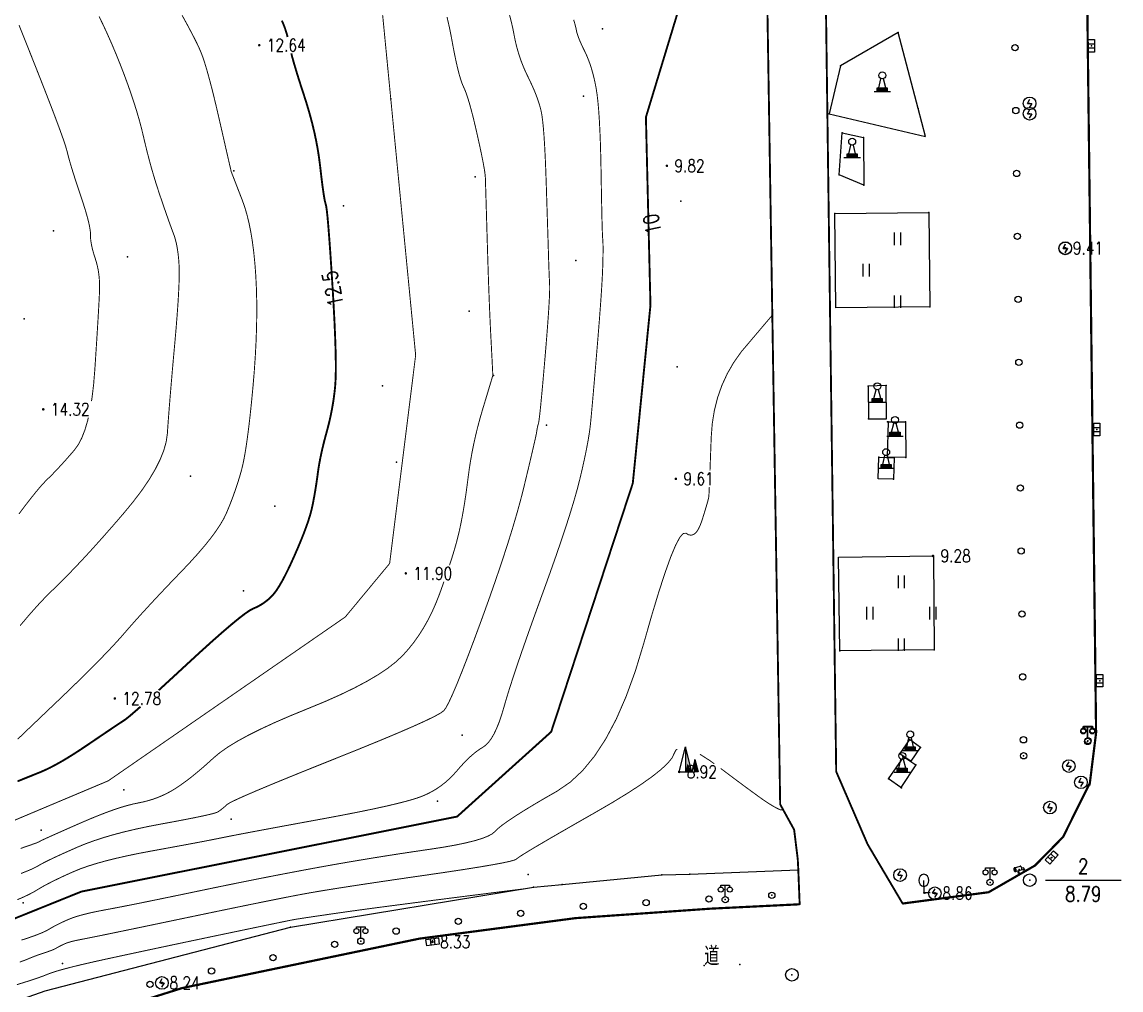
# Model space of a CAD drawing. Extents: x 953 to 1488, y 1110 to 1509.
# Drawn here: x 1124.8 to 1212, y 1197.2 to 1274.1 of the extents above; entities that cross this region are included whole.
import ezdxf
from ezdxf.enums import TextEntityAlignment as Align

# ---------------------------------------------------------------- set-up
doc = ezdxf.new("R2010")
doc.units = 0
doc.header["$LTSCALE"] = 0.5
doc.header["$PDSIZE"] = 0.2
doc.linetypes.add('X3', pattern=[5, 4, -1])
doc.layers.get('0').update_dxf_attribs({"linetype": 'CONTINUOUS'})
for name, color, linetype in [('COMPONENT', 4, 'CONTINUOUS'), ('DGX', 2, 'CONTINUOUS'), ('DLDW', 11, 'CONTINUOUS'), ('DLSS', 4, 'CONTINUOUS'), ('GCD', 1, 'CONTINUOUS'), ('GXYZ', 2, 'CONTINUOUS'), ('KZD', 1, 'CONTINUOUS'), ('SXSS', 5, 'CONTINUOUS'), ('ZBTZ', 3, 'CONTINUOUS'), ('ZDH', 1, 'CONTINUOUS')]:
    doc.layers.add(name, color=color, linetype=linetype)
doc.styles.add('HZ', font='rs.shx', dxfattribs={"width": 0.8, "bigfont": 'hztxt.shx'})
doc.linetypes.add('1161', pattern='A,0,[149,AAA.SHX,S=0.15,R=0,X=0,Y=0],-1.6', length=1.6)

# ---------------------------------------------------------------- blocks, each defined once
blk = doc.blocks.new('gc097')
for p, q in [((-0.7, 2), (-0.7, 2.3)), ((-0.7, 2.3), (0.7, 2.3)), ((0, 0.5), (0, 2.3)), ((0.7, 2.3), (0.7, 2))]:
    blk.add_line(p, q)
for centre, radius in [((-0.7, 1.6), 0.4), ((0.73, 1.6), 0.4), ((0, 0), 0.5)]:
    blk.add_circle(centre, radius)
blk = doc.blocks.new('gc143')
for p, q in [((0, 1), (0, 2)), ((0, 1), (0, 0)), ((1, 0), (0, 0))]:
    blk.add_line(p, q)
for centre, start, end in [((0.225, 2), 102.68038, 257.31962), ((-0.225, 2), 282.68038, 77.31962)]:
    blk.add_arc(centre, 1.025, start, end)
blk = doc.blocks.new('gcbj0612')
for p, q in [((-0.75, 0.26), (0.16, 0.53)), ((-0.57, -0.34), (0.34, -0.07))]:
    blk.add_line(p, q)
at = {"flags": 128}
for points in [[(-0.73, 0.26), (-0.77, 0.25), (-0.79, 0.23), (-0.81, 0.19), (-0.83, 0.15), (-0.84, 0.1), (-0.84, 0.05), (-0.84, -0.01), (-0.83, -0.07), (-0.81, -0.12), (-0.79, -0.18), (-0.77, -0.23), (-0.74, -0.27), (-0.7, -0.3), (-0.67, -0.33), (-0.63, -0.34), (-0.6, -0.34), (-0.57, -0.34), (-0.54, -0.32), (-0.51, -0.29), (-0.49, -0.25), (-0.48, -0.2), (-0.47, -0.15), (-0.47, -0.1), (-0.48, -0.04), (-0.49, 0.02), (-0.51, 0.07), (-0.54, 0.13), (-0.56, 0.17), (-0.6, 0.21), (-0.63, 0.24), (-0.67, 0.26), (-0.7, 0.27)], [(-0.71, 0.18), (-0.72, 0.17), (-0.75, 0.12), (-0.75, 0.04), (-0.74, -0.06), (-0.7, -0.15), (-0.66, -0.22), (-0.62, -0.25), (-0.6, -0.26), (-0.59, -0.24), (-0.57, -0.2), (-0.56, -0.12), (-0.58, -0.02), (-0.61, 0.08), (-0.66, 0.14), (-0.7, 0.17)]]:
    blk.add_lwpolyline(points, close=True, dxfattribs=at)
blk.add_lwpolyline([(0.3, -0.08), (0.33, -0.07), (0.36, -0.05), (0.38, -0.02), (0.4, 0.02), (0.41, 0.07), (0.42, 0.12), (0.41, 0.18), (0.41, 0.23), (0.39, 0.29), (0.37, 0.35), (0.35, 0.4), (0.32, 0.44), (0.28, 0.48), (0.25, 0.51), (0.21, 0.52), (0.18, 0.53), (0.15, 0.52)], dxfattribs=at)
at = {"extrusion": (0, 0, -1), "flags": 128}
blk.add_lwpolyline([(-0.4, 0.25), (-0.51, 0.28), (-0.61, 0.29), (-0.69, 0.27), (-0.77, 0.2), (-0.81, 0.09), (-0.82, -0.01), (-0.8, -0.06), (-0.76, -0.08), (-0.7, -0.09), (-0.64, -0.09), (-0.59, -0.07), (-0.57, -0.04), (-0.59, -0.01), (-0.63, 0.02), (-0.69, 0.03), (-0.75, 0.03), (-0.79, 0.02), (-0.84, -0.01), (-0.89, -0.1), (-0.91, -0.19), (-0.9, -0.29), (-0.87, -0.38)], dxfattribs=at)
blk.add_lwpolyline([(-0.09, -0.2), (-0.22, -0.54), (0.05, -0.54)], close=True)
blk = doc.blocks.new('*U25')
at = {"linetype": 'Continuous'}
for points in [[(1.33, 1.33), (2, 0), (1, 4)], [(1.33, 1.33), (1, 4), (1, 0)], [(1.33, 1.33), (1, 0), (2, 0)]]:
    blk.add_solid(points, dxfattribs=at)
blk = doc.blocks.new('*U24')
at = {"linetype": 'Continuous'}
for points in [[(2.67, 0.67), (2.5, 2), (2.5, 0)], [(2.67, 0.67), (3, 0), (2.5, 2)], [(2.67, 0.67), (2.5, 0), (3, 0)]]:
    blk.add_solid(points, dxfattribs=at)
blk = doc.blocks.new('gc021')
for p, q in [((2, 0), (1, 4)), ((1, 4), (1, 0)), ((2.5, 0), (2.5, 2)), ((2.5, 2), (3, 0)), ((1, 0), (2, 0)), ((3, 0), (2.5, 0))]:
    blk.add_line(p, q)
for points in [[(0, 0), (1, 4)], [(1, 4), (1, 0), (2, 0)], [(2.5, 2), (2, 0), (2.5, 0)], [(0, 0), (1, 0)]]:
    blk.add_lwpolyline(points)
at = {"linetype": 'Continuous'}
for name in ['*U25', '*U24']:
    blk.add_blockref(name, (0, 0), dxfattribs=at)
blk = doc.blocks.new('gc041')
for p, q in [((-1, 0.5), (1, 0.5)), ((-1, -0.5), (-1, 0.5)), ((-0.33, 0.5), (-0.33, -0.5)), ((0.33, 0.5), (0.33, -0.5)), ((1, 0.5), (1, -0.5)), ((1, -0.5), (-1, -0.5))]:
    blk.add_line(p, q)
blk = doc.blocks.new('gc050')
for p, q in [((-0.35, 0), (0.05, 0.69)), ((-0.35, 0), (0.35, 0)), ((0.35, 0), (-0.06, -0.69))]:
    blk.add_line(p, q)
blk.add_circle((0, 0), 1)
blk = doc.blocks.new('gc188')
blk.add_circle((0, 0), 1)
blk = doc.blocks.new('gc170')
at = {"linetype": 'Continuous'}
blk.add_circle((0, 0), 0.5, dxfattribs=at)
blk = doc.blocks.new('GC200')
at = {"linetype": 'Continuous', "const_width": 0.2, "flags": 128}
blk.add_lwpolyline([(-0.1, 0, 1), (0.1, 0, 1)], format="xyb", close=True, dxfattribs=at)
blk = doc.blocks.new('gc257')
blk.add_circle((0, 0), 1)
blk.add_point((0, 0))
blk = doc.blocks.new('*U35')
at = {"linetype": 'Continuous'}
for points in [[(0, 0.3), (0.8, 0.6), (-0.8, 0.6)], [(0, 0.3), (-0.8, 0.6), (-0.8, 0)], [(0, 0.3), (-0.8, 0), (0.8, 0)], [(0, 0.3), (0.8, 0), (0.8, 0.6)]]:
    blk.add_solid(points, dxfattribs=at)
blk = doc.blocks.new('gc107')
for points in [[(-0.55, 0.6), (-0.2, 2)], [(0.55, 0.6), (0.2, 2)], [(-1.3, 0), (-0.8, 0), (0.8, 0), (1.3, 0)], [(-0.8, 0), (-0.8, 0.6), (0.8, 0.6), (0.8, 0)]]:
    blk.add_lwpolyline(points)
blk.add_circle((0, 2.55), 0.55)
at = {"linetype": 'Continuous'}
blk.add_blockref('*U35', (0, 0), dxfattribs=at)
blk = doc.blocks.new('gc323')
at = {"flags": 128}
for points in [[(-0.5, 0), (-0.5, 2)], [(0.5, 0), (0.5, 2)]]:
    blk.add_lwpolyline(points, dxfattribs=at)

msp = doc.modelspace()

# ---------------------------------------------------------------- linework, layer by layer
at = {"layer": 'DGX', "linetype": 'Continuous', "const_width": 0.075, "flags": 128}
for points, elevation in [([(1148.813, 1296.516), (1147.571, 1289.931), (1153.277, 1275.888), (1156.021, 1247.596), (1153.955, 1231.041), (1150.432, 1226.792), (1131.609, 1213.774), (1116.348, 1207.348)], 12), ([(1137.475, 1274.597), (1137.914, 1273.794), (1138.285, 1273.093), (1138.589, 1272.495), (1138.826, 1272), (1138.994, 1271.607), (1139.135, 1271.224), (1139.287, 1270.759), (1139.451, 1270.211), (1139.627, 1269.581), (1139.814, 1268.869), (1140.013, 1268.075), (1140.223, 1267.198), (1140.445, 1266.239), (1140.659, 1265.3), (1140.845, 1264.484), (1141.003, 1263.79), (1141.134, 1263.219), (1141.237, 1262.771), (1141.313, 1262.445), (1141.361, 1262.242), (1141.381, 1262.162), (1141.4, 1262.11), (1141.445, 1261.993), (1141.515, 1261.812), (1141.61, 1261.565), (1141.731, 1261.253), (1141.877, 1260.876), (1142.049, 1260.434), (1142.246, 1259.927), (1142.446, 1259.361), (1142.628, 1258.744), (1142.791, 1258.075), (1142.935, 1257.354), (1143.06, 1256.581), (1143.166, 1255.756), (1143.254, 1254.88), (1143.323, 1253.952), (1143.371, 1252.979), (1143.398, 1251.968), (1143.404, 1250.92), (1143.387, 1249.834), (1143.349, 1248.711), (1143.289, 1247.55), (1143.208, 1246.352), (1143.105, 1245.116), (1142.991, 1243.913), (1142.876, 1242.814), (1142.761, 1241.819), (1142.645, 1240.928), (1142.529, 1240.141), (1142.412, 1239.459), (1142.295, 1238.88), (1142.177, 1238.405), (1142.055, 1237.982), (1141.925, 1237.56), (1141.788, 1237.139), (1141.644, 1236.718), (1141.492, 1236.298), (1141.333, 1235.878), (1141.166, 1235.459), (1140.991, 1235.041), (1140.78, 1234.603), (1140.501, 1234.124), (1140.155, 1233.606), (1139.743, 1233.047), (1139.263, 1232.449), (1138.716, 1231.81), (1138.102, 1231.131), (1137.421, 1230.412), (1136.726, 1229.69), (1136.069, 1229), (1135.451, 1228.344), (1134.871, 1227.72), (1134.329, 1227.129), (1133.826, 1226.572), (1133.361, 1226.047), (1132.934, 1225.555), (1132.494, 1225.054), (1131.99, 1224.503), (1131.422, 1223.902), (1130.789, 1223.25), (1130.092, 1222.548), (1129.331, 1221.795), (1128.505, 1220.992), (1127.615, 1220.138), (1126.749, 1219.313), (1125.997, 1218.595), (1125.359, 1217.985), (1124.834, 1217.482), (1124.423, 1217.087)], 13), ([(1130.88, 1274.503), (1131.219, 1273.806), (1131.554, 1273.081), (1131.886, 1272.329), (1132.215, 1271.549), (1132.541, 1270.743), (1132.854, 1269.935), (1133.143, 1269.151), (1133.411, 1268.393), (1133.655, 1267.659), (1133.876, 1266.949), (1134.075, 1266.265), (1134.251, 1265.605), (1134.404, 1264.97), (1134.549, 1264.352), (1134.699, 1263.743), (1134.854, 1263.144), (1135.015, 1262.553), (1135.182, 1261.973), (1135.354, 1261.401), (1135.532, 1260.84), (1135.715, 1260.287), (1135.894, 1259.76), (1136.061, 1259.274), (1136.215, 1258.829), (1136.357, 1258.426), (1136.486, 1258.065), (1136.602, 1257.744), (1136.705, 1257.465), (1136.796, 1257.228), (1136.876, 1257), (1136.949, 1256.752), (1137.015, 1256.483), (1137.072, 1256.194), (1137.123, 1255.883), (1137.166, 1255.552), (1137.201, 1255.199), (1137.228, 1254.826), (1137.244, 1254.393), (1137.243, 1253.859), (1137.226, 1253.226), (1137.193, 1252.493), (1137.143, 1251.66), (1137.076, 1250.727), (1136.994, 1249.694), (1136.895, 1248.562), (1136.791, 1247.414), (1136.696, 1246.338), (1136.61, 1245.331), (1136.532, 1244.396), (1136.462, 1243.53), (1136.4, 1242.736), (1136.347, 1242.012), (1136.302, 1241.358), (1136.212, 1240.718), (1136.022, 1240.033), (1135.733, 1239.304), (1135.345, 1238.53), (1134.858, 1237.712), (1134.272, 1236.849), (1133.586, 1235.943), (1132.801, 1234.991), (1131.983, 1234.045), (1131.197, 1233.151), (1130.445, 1232.311), (1129.725, 1231.525), (1129.037, 1230.792), (1128.383, 1230.113), (1127.761, 1229.487), (1127.172, 1228.914), (1126.582, 1228.329), (1125.958, 1227.665), (1125.3, 1226.922), (1124.607, 1226.1)], 13.5), ([(1163.472, 1274.644), (1163.618, 1274.08), (1163.737, 1273.563), (1163.829, 1273.093), (1163.916, 1272.649), (1164.017, 1272.212), (1164.133, 1271.781), (1164.264, 1271.356), (1164.41, 1270.937), (1164.571, 1270.524), (1164.747, 1270.117), (1164.938, 1269.717), (1165.127, 1269.327), (1165.3, 1268.951), (1165.457, 1268.589), (1165.596, 1268.241), (1165.719, 1267.907), (1165.825, 1267.587), (1165.914, 1267.282), (1165.986, 1266.99), (1166.049, 1266.654), (1166.107, 1266.215), (1166.163, 1265.672), (1166.214, 1265.026), (1166.262, 1264.276), (1166.307, 1263.423), (1166.348, 1262.467), (1166.386, 1261.407), (1166.42, 1260.342), (1166.451, 1259.372), (1166.479, 1258.497), (1166.504, 1257.715), (1166.526, 1257.028), (1166.544, 1256.435), (1166.559, 1255.937), (1166.571, 1255.533), (1166.582, 1255.184), (1166.593, 1254.851), (1166.604, 1254.534), (1166.615, 1254.233), (1166.626, 1253.948), (1166.638, 1253.679), (1166.649, 1253.426), (1166.661, 1253.189), (1166.666, 1252.898), (1166.656, 1252.484), (1166.632, 1251.945), (1166.594, 1251.283), (1166.54, 1250.497), (1166.473, 1249.588), (1166.391, 1248.554), (1166.295, 1247.397), (1166.196, 1246.249), (1166.107, 1245.243), (1166.027, 1244.378), (1165.958, 1243.656), (1165.898, 1243.075), (1165.848, 1242.636), (1165.808, 1242.338), (1165.777, 1242.183), (1165.753, 1242.098), (1165.73, 1242.013), (1165.709, 1241.928), (1165.69, 1241.844), (1165.673, 1241.759), (1165.658, 1241.674), (1165.645, 1241.589), (1165.633, 1241.504), (1165.608, 1241.362), (1165.555, 1241.107), (1165.473, 1240.738), (1165.363, 1240.255), (1165.224, 1239.659), (1165.057, 1238.949), (1164.861, 1238.126), (1164.636, 1237.189), (1164.375, 1236.153), (1164.067, 1235.035), (1163.714, 1233.834), (1163.314, 1232.549), (1162.869, 1231.182), (1162.378, 1229.731), (1161.841, 1228.198), (1161.258, 1226.581), (1160.681, 1225.017), (1160.161, 1223.642), (1159.7, 1222.455), (1159.297, 1221.457), (1158.951, 1220.647), (1158.663, 1220.026), (1158.434, 1219.593), (1158.262, 1219.349), (1158.001, 1219.158), (1157.505, 1218.884), (1156.772, 1218.528), (1155.805, 1218.09), (1154.601, 1217.569), (1153.162, 1216.966), (1151.487, 1216.281), (1149.576, 1215.513), (1147.668, 1214.749), (1146, 1214.073), (1144.573, 1213.487), (1143.387, 1212.989), (1142.44, 1212.581), (1141.735, 1212.262), (1141.27, 1212.031), (1141.045, 1211.89), (1140.942, 1211.796), (1140.843, 1211.708), (1140.746, 1211.626), (1140.653, 1211.55), (1140.563, 1211.479), (1140.477, 1211.415), (1140.393, 1211.356), (1140.313, 1211.303), (1140.173, 1211.244), (1139.913, 1211.168), (1139.531, 1211.074), (1139.028, 1210.962), (1138.404, 1210.833), (1137.659, 1210.687), (1136.793, 1210.523), (1135.806, 1210.341), (1134.785, 1210.146), (1133.817, 1209.94), (1132.904, 1209.725), (1132.045, 1209.499), (1131.239, 1209.264), (1130.487, 1209.018), (1129.789, 1208.762), (1129.145, 1208.497), (1128.557, 1208.237), (1128.028, 1208), (1127.558, 1207.785), (1127.147, 1207.593), (1126.795, 1207.423), (1126.502, 1207.276), (1126.267, 1207.151), (1126.092, 1207.049), (1125.931, 1206.955), (1125.74, 1206.857), (1125.52, 1206.753), (1125.27, 1206.645), (1124.989, 1206.532), (1124.68, 1206.414)], 11), ([(1158.713, 1230.906), (1158.834, 1231.277), (1159.011, 1231.848), (1159.169, 1232.383), (1159.306, 1232.881), (1159.422, 1233.342), (1159.527, 1233.799), (1159.629, 1234.286), (1159.728, 1234.804), (1159.825, 1235.352), (1159.919, 1235.929), (1160.01, 1236.537), (1160.098, 1237.175), (1160.184, 1237.843), (1160.276, 1238.525), (1160.382, 1239.205), (1160.503, 1239.884), (1160.639, 1240.561), (1160.789, 1241.237), (1160.955, 1241.91), (1161.135, 1242.582), (1161.33, 1243.253), (1161.519, 1243.881), (1161.684, 1244.426), (1161.823, 1244.888), (1161.937, 1245.268), (1162.026, 1245.564), (1162.089, 1245.778), (1162.127, 1245.909), (1162.141, 1245.957), (1162.141, 1245.964), (1162.142, 1245.973), (1162.142, 1245.984), (1162.143, 1245.996), (1162.143, 1246.01), (1162.144, 1246.025), (1162.144, 1246.042), (1162.145, 1246.061), (1162.143, 1246.124), (1162.137, 1246.273), (1162.125, 1246.51), (1162.109, 1246.833), (1162.089, 1247.243), (1162.063, 1247.739), (1162.033, 1248.323), (1161.998, 1248.993), (1161.96, 1249.734), (1161.924, 1250.53), (1161.887, 1251.381), (1161.852, 1252.287), (1161.816, 1253.249), (1161.781, 1254.265), (1161.747, 1255.336), (1161.713, 1256.462), (1161.68, 1257.553), (1161.652, 1258.52), (1161.627, 1259.362), (1161.606, 1260.081), (1161.588, 1260.674), (1161.574, 1261.144), (1161.564, 1261.488), (1161.557, 1261.709), (1161.542, 1261.902), (1161.508, 1262.164), (1161.454, 1262.496), (1161.381, 1262.898), (1161.288, 1263.368), (1161.176, 1263.909), (1161.044, 1264.519), (1160.893, 1265.198), (1160.736, 1265.88), (1160.586, 1266.5), (1160.442, 1267.057), (1160.306, 1267.551), (1160.177, 1267.981), (1160.054, 1268.349), (1159.938, 1268.655), (1159.83, 1268.897), (1159.723, 1269.142), (1159.612, 1269.456), (1159.498, 1269.839), (1159.38, 1270.29), (1159.258, 1270.811), (1159.133, 1271.4), (1159.004, 1272.059), (1158.871, 1272.786), (1158.713, 1273.587), (1158.511, 1274.468)], 11.5), ([(1168.572, 1274.235), (1168.631, 1274.04), (1168.682, 1273.86), (1168.725, 1273.693), (1168.76, 1273.54), (1168.787, 1273.401), (1168.818, 1273.259), (1168.864, 1273.097), (1168.925, 1272.916), (1169.002, 1272.716), (1169.093, 1272.496), (1169.199, 1272.256), (1169.32, 1271.997), (1169.457, 1271.718), (1169.596, 1271.42), (1169.728, 1271.104), (1169.852, 1270.77), (1169.968, 1270.417), (1170.076, 1270.046), (1170.175, 1269.656), (1170.267, 1269.249), (1170.35, 1268.822), (1170.426, 1268.337), (1170.494, 1267.754), (1170.555, 1267.072), (1170.608, 1266.291), (1170.654, 1265.411), (1170.693, 1264.433), (1170.723, 1263.356), (1170.747, 1262.181), (1170.766, 1261.025), (1170.784, 1260.008), (1170.802, 1259.13), (1170.818, 1258.39), (1170.834, 1257.789), (1170.85, 1257.326), (1170.864, 1257.002), (1170.877, 1256.817), (1170.889, 1256.682), (1170.897, 1256.508), (1170.902, 1256.294), (1170.904, 1256.042), (1170.903, 1255.75), (1170.898, 1255.42), (1170.89, 1255.05), (1170.879, 1254.641), (1170.861, 1254.167), (1170.833, 1253.602), (1170.794, 1252.945), (1170.745, 1252.197), (1170.685, 1251.358), (1170.615, 1250.427), (1170.534, 1249.405), (1170.443, 1248.291), (1170.351, 1247.18), (1170.265, 1246.168), (1170.187, 1245.253), (1170.116, 1244.436), (1170.053, 1243.716), (1169.997, 1243.095), (1169.948, 1242.571), (1169.907, 1242.146), (1169.86, 1241.747), (1169.797, 1241.305), (1169.717, 1240.82), (1169.619, 1240.292), (1169.505, 1239.72), (1169.374, 1239.106), (1169.226, 1238.448), (1169.061, 1237.746), (1168.862, 1236.97), (1168.613, 1236.088), (1168.314, 1235.099), (1167.965, 1234.003), (1167.565, 1232.802), (1167.115, 1231.494), (1166.615, 1230.08), (1166.065, 1228.559), (1165.514, 1227.042), (1165.013, 1225.639), (1164.56, 1224.35), (1164.156, 1223.176), (1163.8, 1222.115), (1163.494, 1221.168), (1163.237, 1220.336), (1163.029, 1219.617), (1162.842, 1218.989), (1162.648, 1218.427), (1162.449, 1217.931), (1162.244, 1217.5), (1162.032, 1217.137), (1161.814, 1216.839), (1161.59, 1216.607), (1161.36, 1216.441), (1161.124, 1216.296), (1160.881, 1216.125), (1160.632, 1215.929), (1160.377, 1215.706), (1160.115, 1215.459), (1159.847, 1215.185), (1159.573, 1214.887), (1159.292, 1214.562), (1159.001, 1214.236), (1158.696, 1213.932), (1158.377, 1213.649), (1158.043, 1213.388), (1157.696, 1213.149), (1157.335, 1212.932), (1156.96, 1212.737), (1156.57, 1212.564), (1156.098, 1212.393), (1155.472, 1212.205), (1154.693, 1212.001), (1153.762, 1211.78), (1152.677, 1211.542), (1151.44, 1211.287), (1150.049, 1211.016), (1148.506, 1210.728), (1146.966, 1210.445), (1145.587, 1210.191), (1144.368, 1209.965), (1143.31, 1209.768), (1142.413, 1209.598), (1141.676, 1209.457), (1141.099, 1209.344), (1140.683, 1209.26), (1140.301, 1209.182), (1139.83, 1209.089), (1139.268, 1208.98), (1138.615, 1208.856), (1137.871, 1208.717), (1137.038, 1208.563), (1136.113, 1208.393), (1135.098, 1208.208), (1134.074, 1208.015), (1133.121, 1207.818), (1132.239, 1207.618), (1131.429, 1207.416), (1130.69, 1207.211), (1130.022, 1207.003), (1129.426, 1206.793), (1128.901, 1206.58), (1128.426, 1206.369), (1127.983, 1206.165), (1127.569, 1205.969), (1127.185, 1205.781), (1126.832, 1205.6), (1126.509, 1205.427), (1126.216, 1205.261), (1125.953, 1205.103), (1125.693, 1204.948), (1125.407, 1204.794), (1125.094, 1204.64), (1124.756, 1204.485), (1124.392, 1204.331)], 10.5), ([(1124.523, 1273.818), (1124.823, 1273.068), (1125.183, 1272.162), (1125.605, 1271.099), (1126.088, 1269.878), (1126.572, 1268.645), (1126.999, 1267.544), (1127.37, 1266.574), (1127.683, 1265.736), (1127.939, 1265.03), (1128.137, 1264.455), (1128.279, 1264.012), (1128.363, 1263.701), (1128.428, 1263.433), (1128.512, 1263.121), (1128.614, 1262.765), (1128.735, 1262.364), (1128.874, 1261.919), (1129.031, 1261.43), (1129.207, 1260.896), (1129.402, 1260.318), (1129.592, 1259.744), (1129.757, 1259.222), (1129.895, 1258.752), (1130.008, 1258.334), (1130.094, 1257.969), (1130.154, 1257.656), (1130.188, 1257.395), (1130.196, 1257.186), (1130.198, 1256.997), (1130.212, 1256.794), (1130.24, 1256.577), (1130.28, 1256.346), (1130.334, 1256.102), (1130.4, 1255.843), (1130.48, 1255.572), (1130.572, 1255.286), (1130.664, 1254.99), (1130.743, 1254.686), (1130.807, 1254.375), (1130.856, 1254.056), (1130.892, 1253.73), (1130.914, 1253.396), (1130.922, 1253.055), (1130.916, 1252.707), (1130.898, 1252.3), (1130.873, 1251.786), (1130.838, 1251.164), (1130.796, 1250.434), (1130.745, 1249.597), (1130.686, 1248.651), (1130.618, 1247.597), (1130.542, 1246.436), (1130.447, 1245.273), (1130.321, 1244.214), (1130.276, 1243.94)], 14), ([(1184.347, 1250.774), (1181.878, 1247.859), (1181.28, 1247.011), (1180.767, 1246.121), (1180.341, 1245.191), (1180, 1244.22), (1179.745, 1243.207), (1179.576, 1242.154), (1179.493, 1241.059), (1179.455, 1240.01), (1179.421, 1239.092), (1179.395, 1238.419)], 9.5), ([(1130.028, 1242.64), (1129.977, 1242.411), (1129.759, 1241.666), (1129.511, 1241.025), (1129.232, 1240.489), (1128.922, 1240.058), (1128.603, 1239.689), (1128.297, 1239.341), (1128.004, 1239.014), (1127.724, 1238.708), (1127.456, 1238.422), (1127.201, 1238.157), (1126.959, 1237.914), (1126.729, 1237.691), (1126.482, 1237.438), (1126.186, 1237.106), (1125.841, 1236.694), (1125.448, 1236.202), (1125.006, 1235.631), (1124.516, 1234.98)], 14), ([(1179.343, 1237.119), (1179.326, 1236.737), (1179.312, 1236.477), (1179.303, 1236.349), (1179.289, 1236.265), (1179.259, 1236.139), (1179.215, 1235.97), (1179.155, 1235.758), (1179.08, 1235.503), (1178.99, 1235.206), (1178.886, 1234.866), (1178.766, 1234.483), (1178.634, 1234.113), (1178.495, 1233.812), (1178.348, 1233.579), (1178.193, 1233.415), (1178.029, 1233.319), (1177.858, 1233.291), (1177.679, 1233.332), (1177.492, 1233.442), (1177.273, 1233.431), (1176.996, 1233.111), (1176.663, 1232.483), (1176.272, 1231.545), (1175.825, 1230.299), (1175.32, 1228.744), (1174.758, 1226.88), (1174.14, 1224.707), (1173.466, 1222.487), (1172.739, 1220.482), (1171.96, 1218.692), (1171.127, 1217.116), (1170.241, 1215.755), (1169.302, 1214.609), (1168.31, 1213.677), (1167.265, 1212.96), (1166.25, 1212.377), (1165.349, 1211.846), (1164.562, 1211.367), (1163.888, 1210.94), (1163.328, 1210.565), (1162.882, 1210.243), (1162.55, 1209.972), (1162.331, 1209.754), (1162.108, 1209.564), (1161.761, 1209.377), (1161.292, 1209.193), (1160.7, 1209.013), (1159.985, 1208.837), (1159.147, 1208.663), (1158.186, 1208.494), (1157.102, 1208.327), (1155.961, 1208.161), (1154.829, 1207.99), (1153.705, 1207.815), (1152.59, 1207.636), (1151.484, 1207.454), (1150.386, 1207.267), (1149.297, 1207.076), (1148.217, 1206.881), (1147.126, 1206.679), (1146.006, 1206.467), (1144.855, 1206.246), (1143.674, 1206.015), (1142.464, 1205.773), (1141.223, 1205.523), (1139.953, 1205.262), (1138.653, 1204.991), (1137.388, 1204.727), (1136.224, 1204.487), (1135.162, 1204.269), (1134.201, 1204.073), (1133.341, 1203.901), (1132.582, 1203.752), (1131.925, 1203.626), (1131.369, 1203.523), (1130.88, 1203.43), (1130.425, 1203.336), (1130.005, 1203.241), (1129.618, 1203.145), (1129.266, 1203.047), (1128.947, 1202.948), (1128.663, 1202.847), (1128.412, 1202.746), (1128.185, 1202.644), (1127.97, 1202.545), (1127.768, 1202.449), (1127.578, 1202.355), (1127.401, 1202.263), (1127.236, 1202.174), (1127.083, 1202.086), (1126.943, 1202.002), (1126.796, 1201.916), (1126.623, 1201.828), (1126.424, 1201.735), (1126.2, 1201.64), (1125.949, 1201.541), (1125.672, 1201.438), (1125.369, 1201.333), (1125.04, 1201.223), (1124.717, 1201.118)], 9.5), ([(1124.654, 1208.402), (1125.092, 1208.555), (1125.403, 1208.663), (1125.584, 1208.725), (1125.697, 1208.764), (1125.8, 1208.801), (1125.895, 1208.837), (1125.98, 1208.872), (1126.056, 1208.905), (1126.123, 1208.936), (1126.181, 1208.966), (1126.23, 1208.995), (1126.319, 1209.041), (1126.494, 1209.125), (1126.758, 1209.246), (1127.109, 1209.405), (1127.548, 1209.601), (1128.074, 1209.834), (1128.688, 1210.105), (1129.389, 1210.414), (1130.113, 1210.725), (1130.794, 1211.004), (1131.432, 1211.252), (1132.028, 1211.468), (1132.581, 1211.652), (1133.091, 1211.805), (1133.559, 1211.925), (1133.984, 1212.014), (1134.382, 1212.096), (1134.772, 1212.195), (1135.152, 1212.311), (1135.524, 1212.444), (1135.886, 1212.594), (1136.238, 1212.761), (1136.582, 1212.945), (1136.916, 1213.146), (1137.253, 1213.368), (1137.602, 1213.615), (1137.966, 1213.885), (1138.342, 1214.18), (1138.732, 1214.5), (1139.135, 1214.844), (1139.552, 1215.212), (1139.982, 1215.604), (1140.48, 1216.019), (1141.102, 1216.455), (1141.847, 1216.91), (1142.716, 1217.387), (1143.708, 1217.883), (1144.823, 1218.4), (1146.062, 1218.937), (1147.425, 1219.495), (1148.789, 1220.058), (1150.033, 1220.611), (1151.157, 1221.154), (1152.161, 1221.687), (1153.046, 1222.209), (1153.811, 1222.722), (1154.455, 1223.225), (1154.98, 1223.718), (1155.433, 1224.221), (1155.861, 1224.756), (1156.265, 1225.322), (1156.644, 1225.919), (1156.999, 1226.547), (1157.33, 1227.207), (1157.636, 1227.898), (1157.918, 1228.62), (1158.178, 1229.34), (1158.271, 1229.606)], 11.5), ([(1176.799, 1216.288), (1176.686, 1216.21), (1176.549, 1215.937), (1176.37, 1215.573), (1176.015, 1215.145), (1175.486, 1214.652), (1174.782, 1214.095), (1173.903, 1213.473), (1172.849, 1212.787), (1171.621, 1212.036), (1170.217, 1211.22), (1168.816, 1210.421), (1167.594, 1209.719), (1166.551, 1209.115), (1165.687, 1208.608), (1165.002, 1208.198), (1164.496, 1207.886), (1164.17, 1207.672), (1164.023, 1207.555), (1163.859, 1207.475), (1163.481, 1207.371), (1162.891, 1207.245), (1162.088, 1207.096), (1161.073, 1206.924), (1159.844, 1206.728), (1158.402, 1206.51), (1156.747, 1206.268), (1155.058, 1206.024), (1153.514, 1205.798), (1152.114, 1205.589), (1150.858, 1205.398), (1149.747, 1205.225), (1148.78, 1205.07), (1147.958, 1204.932), (1147.28, 1204.812), (1146.599, 1204.685), (1145.769, 1204.524), (1144.788, 1204.329), (1143.658, 1204.102), (1142.378, 1203.841), (1140.948, 1203.546), (1139.368, 1203.218), (1137.637, 1202.857), (1135.931, 1202.5), (1134.422, 1202.185), (1133.109, 1201.913), (1131.994, 1201.682), (1131.076, 1201.493), (1130.355, 1201.347), (1129.831, 1201.242), (1129.504, 1201.18), (1129.283, 1201.138), (1129.078, 1201.095), (1128.888, 1201.052), (1128.713, 1201.009), (1128.554, 1200.965), (1128.41, 1200.92), (1128.281, 1200.875), (1128.168, 1200.829), (1128.066, 1200.783), (1127.969, 1200.738), (1127.877, 1200.695), (1127.791, 1200.652), (1127.711, 1200.611), (1127.637, 1200.57), (1127.568, 1200.531), (1127.504, 1200.493), (1127.436, 1200.453), (1127.353, 1200.412), (1127.255, 1200.367), (1127.142, 1200.32), (1127.013, 1200.271), (1126.869, 1200.218), (1126.711, 1200.163), (1126.537, 1200.106), (1126.357, 1200.047), (1126.182, 1199.986), (1126.01, 1199.925), (1125.842, 1199.864), (1125.677, 1199.801), (1125.517, 1199.737), (1125.36, 1199.673), (1125.208, 1199.608), (1125.037, 1199.538), (1124.827, 1199.46), (1124.577, 1199.372)], 9), ([(1179.734, 1215.131), (1179.375, 1215.389), (1178.704, 1215.818), (1178.599, 1215.875)], 9), ([(1185.187, 1211.51), (1185.157, 1211.485), (1185.094, 1211.462), (1185.023, 1211.462), (1184.944, 1211.486), (1184.856, 1211.525), (1184.759, 1211.572), (1184.652, 1211.627), (1184.537, 1211.69), (1184.412, 1211.761), (1184.277, 1211.841), (1184.134, 1211.929), (1183.981, 1212.024), (1183.783, 1212.156), (1183.504, 1212.35), (1183.145, 1212.608), (1182.704, 1212.929), (1182.183, 1213.312), (1181.581, 1213.759), (1180.898, 1214.27), (1180.251, 1214.755)], 9), ([(1164.738, 1205.206), (1162.049, 1204.867), (1159.608, 1204.557), (1157.416, 1204.277), (1155.472, 1204.026), (1153.777, 1203.805), (1152.331, 1203.613), (1151.133, 1203.45), (1150.184, 1203.317), (1149.402, 1203.204), (1148.707, 1203.103), (1148.097, 1203.014), (1147.574, 1202.937), (1147.137, 1202.871), (1146.786, 1202.817), (1146.521, 1202.774), (1146.343, 1202.744), (1146.13, 1202.703), (1145.763, 1202.629), (1145.242, 1202.522), (1144.566, 1202.382), (1143.736, 1202.21), (1142.751, 1202.005), (1141.612, 1201.767), (1140.318, 1201.497), (1138.977, 1201.215), (1137.695, 1200.946), (1136.473, 1200.687), (1135.311, 1200.441), (1134.208, 1200.206), (1133.164, 1199.982), (1132.18, 1199.77), (1131.256, 1199.57), (1130.402, 1199.381), (1129.632, 1199.203), (1128.943, 1199.038), (1128.338, 1198.884), (1127.815, 1198.741), (1127.374, 1198.611), (1127.017, 1198.492), (1126.742, 1198.384), (1126.459, 1198.271), (1126.079, 1198.133), (1125.601, 1197.972), (1125.025, 1197.786), (1124.352, 1197.577)], 8.5)]:
    msp.add_lwpolyline(points, dxfattribs=dict(at, elevation=elevation))
at = {"layer": 'DGX', "color": 3, "linetype": 'Continuous', "const_width": 0.15, "flags": 128}
for points, elevation in [([(1179.303, 1282.966), (1174.308, 1266.505), (1174.668, 1251.566), (1173.267, 1237.42), (1166.784, 1217.665), (1159.312, 1210.93), (1129.485, 1204.976), (1074.924, 1182.976), (1049.55, 1170.339), (1012.154, 1148.215), (998.728, 1143.09), (990.538, 1146.604), (984.707, 1151.62), (979.338, 1163.371), (975.102, 1177.82)], 10), ([(1145.392, 1274.181), (1145.487, 1273.97), (1145.576, 1273.751), (1145.659, 1273.523), (1145.736, 1273.287), (1145.807, 1273.044), (1145.851, 1272.874)], 12.5), ([(1146.143, 1271.574), (1146.247, 1271.181), (1146.382, 1270.704), (1146.542, 1270.168), (1146.725, 1269.573), (1146.933, 1268.92), (1147.165, 1268.209), (1147.398, 1267.473), (1147.61, 1266.748), (1147.801, 1266.032), (1147.971, 1265.327), (1148.119, 1264.632), (1148.246, 1263.946), (1148.351, 1263.271), (1148.436, 1262.606), (1148.507, 1261.981), (1148.574, 1261.426), (1148.637, 1260.941), (1148.695, 1260.527), (1148.749, 1260.182), (1148.798, 1259.908), (1148.843, 1259.704), (1148.884, 1259.571), (1148.926, 1259.383), (1148.975, 1259.017), (1149.031, 1258.473), (1149.094, 1257.75), (1149.164, 1256.849), (1149.241, 1255.77), (1149.326, 1254.513), (1149.417, 1253.077), (1149.504, 1251.619), (1149.573, 1250.294), (1149.625, 1249.103), (1149.661, 1248.045), (1149.679, 1247.12), (1149.68, 1246.329), (1149.664, 1245.671), (1149.631, 1245.147), (1149.584, 1244.689), (1149.526, 1244.231), (1149.457, 1243.772), (1149.377, 1243.312), (1149.286, 1242.852), (1149.185, 1242.391), (1149.072, 1241.93), (1148.948, 1241.468), (1148.824, 1241.013), (1148.711, 1240.57), (1148.608, 1240.141), (1148.515, 1239.725), (1148.433, 1239.322), (1148.361, 1238.932), (1148.299, 1238.555), (1148.248, 1238.192), (1148.201, 1237.837), (1148.151, 1237.488), (1148.098, 1237.143), (1148.043, 1236.803), (1147.985, 1236.468), (1147.924, 1236.139), (1147.861, 1235.814), (1147.795, 1235.494), (1147.715, 1235.157), (1147.608, 1234.781), (1147.475, 1234.366), (1147.316, 1233.912), (1147.131, 1233.419), (1146.919, 1232.888), (1146.681, 1232.317), (1146.417, 1231.708), (1146.146, 1231.108), (1145.89, 1230.564), (1145.647, 1230.078), (1145.419, 1229.648), (1145.204, 1229.275), (1145.003, 1228.959), (1144.817, 1228.7), (1144.644, 1228.498), (1144.476, 1228.329), (1144.301, 1228.172), (1144.119, 1228.026), (1143.932, 1227.891), (1143.739, 1227.766), (1143.539, 1227.653), (1143.333, 1227.551), (1143.121, 1227.459), (1142.85, 1227.315), (1142.469, 1227.054), (1141.977, 1226.676), (1141.374, 1226.181), (1140.661, 1225.569), (1139.836, 1224.841), (1138.901, 1223.995), (1137.855, 1223.033), (1136.814, 1222.07), (1135.893, 1221.224), (1135.613, 1220.969)], 12.5), ([(1134.172, 1219.669), (1133.851, 1219.385), (1133.411, 1219.005), (1133.091, 1218.741), (1132.892, 1218.594), (1132.724, 1218.486), (1132.501, 1218.339), (1132.221, 1218.153), (1131.886, 1217.928), (1131.495, 1217.665), (1131.048, 1217.362), (1130.545, 1217.021), (1129.986, 1216.641), (1129.413, 1216.257), (1128.871, 1215.906), (1128.358, 1215.586), (1127.874, 1215.299), (1127.42, 1215.045), (1126.995, 1214.822), (1126.6, 1214.631), (1126.234, 1214.473), (1125.856, 1214.32), (1125.426, 1214.146), (1124.941, 1213.951), (1124.404, 1213.734)], 12.5)]:
    msp.add_lwpolyline(points, dxfattribs=dict(at, elevation=elevation))
at = {"layer": 'DLDW', "linetype": 'Continuous', "flags": 128}
for points, elevation in [([(1195.927, 1267.195), (1194.351, 1273.219), (1189.748, 1270.58), (1188.848, 1266.777), (1196.511, 1264.964)], 9.557), ([(1189.903, 1265.256), (1191.594, 1264.889), (1191.611, 1261.099), (1189.644, 1261.911)], 9.61), ([(1193.382, 1245.195), (1191.956, 1245.129), (1191.981, 1242.526), (1193.408, 1242.54)], 9.429), ([(1193.491, 1242.297), (1194.929, 1242.304), (1194.953, 1239.456), (1193.506, 1239.495), (1193.581, 1242.295)], 9.403), ([(1192.797, 1239.479), (1194.024, 1239.446), (1193.979, 1237.744), (1192.752, 1237.777)], 9.385), ([(1196.103, 1216.428), (1195.233, 1217.046), (1194.483, 1215.935), (1195.364, 1215.34)], 9.135), ([(1195.741, 1215.032), (1194.562, 1213.241), (1193.567, 1213.928), (1194.785, 1215.692)], 9.109)]:
    msp.add_lwpolyline(points, close=True, dxfattribs=dict(at, elevation=elevation))
at = {"layer": 'DLSS', "linetype": 'Continuous', "const_width": 0.175, "flags": 128}
for points, elevation in [([(1194.696, 1204.024), (1201.524, 1204.922), (1205.206, 1207.041), (1207.436, 1209.312), (1209.563, 1213.599), (1210.06, 1217.588), (1207.856, 1399.647), (1206.044, 1409.589), (1198.49, 1413.529), (1019.16, 1436.77), (975.601, 1446.477)], 8.659), ([(988.427, 1127.787), (990.788, 1125.904), (993.922, 1126.963), (1010.814, 1133.51), (1020.926, 1138.3), (1028.106, 1142.098), (1034.318, 1145.718), (1048.748, 1154.336), (1068.018, 1165.828), (1083.626, 1175.112), (1098.724, 1183.13), (1116.228, 1190.601), (1137.489, 1197.31), (1156.314, 1201.233), (1168.71, 1202.862), (1179.428, 1203.615), (1186.519, 1203.964)], 6.63)]:
    msp.add_lwpolyline(points, dxfattribs=dict(at, elevation=elevation))
at = {"layer": 'DLSS', "linetype": 'X3', "const_width": 0.15, "elevation": 12.485, "flags": 128}
msp.add_lwpolyline([(1135.595, 1306.947), (1151.52, 1304.439), (1156.923, 1303.174), (1166.733, 1299.695), (1183.315, 1286.098), (1188.563, 1278.424), (1189.42, 1214.506), (1191.911, 1208.738), (1194.696, 1204.024)], dxfattribs=at)
at = {"layer": 'DLSS', "linetype": 'X3', "const_width": 0.15}
msp.add_lwpolyline([(1134.461, 1294.147), (1144.225, 1294.882), (1155.817, 1299.009), (1164.702, 1295.398), (1179.461, 1282.832), (1183.929, 1276.782), (1184.971, 1211.903), (1186.08, 1209.889), (1186.366, 1207.546), (1186.402, 1206.876), (1186.519, 1203.964)], dxfattribs=at)
at = {"layer": 'KZD', "linetype": 'Continuous'}
msp.add_line((1206.039, 1205.879), (1212.039, 1205.879), dxfattribs=at)
at = {"layer": 'ZBTZ', "linetype": '1161', "flags": 128}
for points, elevation in [([(1020.284, 1434.36), (1018.846, 1434.635), (975.761, 1445.017), (974.599, 1444.021), (976.622, 1297.17), (976.667, 1293.433), (977.082, 1260.359), (977.14, 1247.885), (987.302, 1248.093), (987.563, 1239.875), (979.366, 1239.67), (963.969, 1239.285), (964.736, 1230.673), (962.422, 1230.467), (963.264, 1211.145), (964.031, 1187.555), (968.129, 1164.597), (978.887, 1142.015), (988.427, 1127.787), (1013.14, 1137.603), (1027.097, 1144.743), (1039.656, 1152.3), (1045.268, 1155.482), (1064.515, 1166.983), (1082.553, 1177.399), (1093.084, 1183.61), (1097.727, 1185.738), (1111.746, 1191.85), (1126.595, 1197.081), (1146.073, 1202.148), (1165.386, 1205.312), (1167.667, 1205.546), (1175.568, 1206.294), (1177.785, 1206.359), (1186.409, 1206.705), (1186.366, 1207.546), (1186.08, 1209.889), (1184.971, 1211.903), (1183.929, 1276.782), (1179.461, 1282.832), (1164.702, 1295.398), (1155.817, 1299.009), (1144.225, 1294.882), (1134.461, 1294.147), (1134.378, 1289.023), (1013.46, 1281.421), (1013.743, 1298.844), (1014.262, 1308.48), (1011.575, 1356.136), (1013.259, 1381.339), (1018.608, 1422.274), (1020.284, 1434.36), (975.761, 1445.017)], 10.434), ([(1189.301, 1258.861), (1196.777, 1258.919), (1196.86, 1251.425), (1189.384, 1251.342)], 9.57), ([(1197.153, 1231.637), (1197.191, 1224.187), (1189.702, 1224.09), (1189.606, 1231.539)], 9.266)]:
    msp.add_lwpolyline(points, close=True, dxfattribs=dict(at, elevation=elevation))
at = {"layer": 'ZDH', "linetype": 'Continuous'}
for p in [(1170.87, 1273.53, 10.29), (1194.351, 1273.219, 9.626), (1143.602, 1272.224, 12.643), (1209.69, 1272.176, 9.268), (1189.748, 1270.58, 9.659), (1154.058, 1267.97, 12.065), (1169.358, 1268.177, 10.669), (1204.78, 1267.598, 9.492), (1188.848, 1266.777, 9.653), (1195.927, 1267.195, 9.557), (1204.779, 1266.777, 9.472), (1189.903, 1265.256, 9.61), (1191.594, 1264.889, 9.553), (1141.585, 1262.229, 12.982), (1175.972, 1262.643, 9.816), (1160.755, 1261.759, 11.583), (1189.644, 1261.911, 9.595), (1191.611, 1261.099, 9.539), (1177.073, 1259.836, 9.723), (1150.287, 1259.472, 12.395), (1189.301, 1258.861, 9.57), (1196.777, 1258.919, 9.488), (1127.255, 1257.485, 14.162), (1207.609, 1256.075, 9.381), (1207.613, 1256.099, 9.407), (1133.133, 1255.414, 13.836), (1168.748, 1255.117, 10.776), (1160.266, 1251.098, 11.666), (1196.86, 1251.425, 9.438), (1124.925, 1250.491, 14.458), (1176.79, 1246.657, 9.709), (1162.204, 1245.989, 11.495), (1153.377, 1245.165, 12.213), (1191.956, 1245.129, 9.456), (1193.382, 1245.195, 9.429), (1126.447, 1243.29, 14.319), (1166.407, 1242.024, 10.929), (1191.981, 1242.526, 9.421), (1193.491, 1242.297, 9.403), (1194.929, 1242.304, 9.389), (1210.117, 1241.681, 9.146), (1192.797, 1239.479, 9.385), (1193.506, 1239.495, 9.4), (1194.953, 1239.456, 9.343), (1154.511, 1239.095, 12.083), (1138.151, 1237.971, 13.33), (1176.686, 1237.769, 9.612), (1193.979, 1237.744, 9.355), (1144.848, 1235.601, 12.708), (1197.105, 1231.641, 9.279), (1197.153, 1231.637, 9.266), (1155.24, 1230.256, 11.901), (1142.355, 1228.877, 12.678), (1189.702, 1224.09, 9.286), (1197.191, 1224.187, 9.256), (1210.355, 1221.73, 9.011), (1132.129, 1220.319, 12.776), (1210.06, 1217.588, 8.968), (1210.061, 1217.584, 8.926), (1159.719, 1217.409, 10.778), (1195.233, 1217.046, 9.157), (1209.389, 1216.902, 9.059), (1209.411, 1216.96, 9.052), (1194.483, 1215.935, 9.137), (1196.103, 1216.428, 9.135), (1194.721, 1215.714, 9.142), (1195.337, 1215.34, 9.118), (1195.741, 1215.032, 9.109), (1204.305, 1215.763, 9.162), (1176.949, 1214.481, 8.917), (1189.42, 1214.506, 9.116), (1207.894, 1214.943, 9.089), (1193.567, 1213.928, 9.085), (1193.596, 1213.926, 9.069), (1194.562, 1213.241, 9.035), (1208.853, 1213.656, 9.062), (1209.563, 1213.458, 8.943), (1132.843, 1213.062, 11.813), (1194.614, 1213.212, 9.024), (1157.762, 1212.157, 10.43), (1184.971, 1211.903, 9.021), (1206.39, 1211.629, 8.991), (1206.392, 1211.651, 9.027), (1141.379, 1210.724, 10.843), (1126.291, 1209.847, 11.719), (1186.08, 1209.889, 8.945), (1207.436, 1209.312, 8.87), (1191.911, 1208.738, 8.843), (1186.366, 1207.546, 8.806), (1206.5, 1207.664, 8.793), (1206.535, 1207.686, 8.824), (1164.96, 1206.336, 8.723), (1175.568, 1206.294, 8.524), (1177.785, 1206.359, 8.602), (1186.402, 1206.876, 8.712), (1194.494, 1206.282, 8.821), (1203.946, 1206.73, 8.881), (1205.206, 1207.041, 8.825), (1167.667, 1205.546, 8.551), (1201.634, 1205.701, 8.867), (1204.785, 1205.876, 8.793), (1204.789, 1205.879, 9.063), (1204.789, 1205.879, 9.075), (1204.789, 1205.879, 9.083), (1204.789, 1205.879, 8.842), (1204.789, 1205.879, 8.933), (1204.791, 1205.886, 8.788), (1165.386, 1205.312, 8.505), (1184.308, 1204.68, 8.664), (1196.384, 1204.865, 8.831), (1196.455, 1204.836, 8.785), (1197.253, 1204.841, 8.858), (1197.282, 1204.848, 8.822), (1201.524, 1204.922, 8.739), (1124.86, 1204.067, 10.405), (1180.607, 1204.333, 8.627), (1186.519, 1203.964, 8.576), (1194.696, 1204.024, 8.659), (1168.71, 1202.862, 8.373), (1179.428, 1203.615, 8.522), (1146.073, 1202.148, 8.356), (1151.667, 1201.033, 8.373), (1156.314, 1201.233, 8.296), (1157.353, 1201.065, 8.298), (1157.362, 1200.974, 8.325), (1127.967, 1199.249, 8.588), (1178.94, 1199.1, 8.559), (1181.764, 1199.176, 8.611), (1135.872, 1197.714, 8.238), (1185.901, 1198.357, 8.641), (1137.489, 1197.31, 8.115)]:
    msp.add_point(p, dxfattribs=at)

# ---------------------------------------------------------------- block references
at = {"layer": 'COMPONENT', "linetype": 'Continuous', "xscale": 0.5, "yscale": 0.5}
msp.add_blockref('gcbj0612', (1203.946, 1206.73, 9.102), dxfattribs=at)
at = {"layer": 'DLDW', "linetype": 'Continuous', "xscale": 0.5, "yscale": 0.5}
for name, p in [('gc107', (1193.077, 1268.547)), ('gc107', (1190.688, 1263.289)), ('gc107', (1192.682, 1243.847)), ('gc107', (1194.092, 1241.169)), ('gc107', (1193.388, 1238.611)), ('gc107', (1195.296, 1216.187)), ('gc097', (1209.389, 1216.902, 9.059)), ('gc097', (1209.411, 1216.96, 9.052)), ('gc021', (1176.949, 1214.481, 8.917)), ('gc107', (1194.664, 1214.473)), ('gc097', (1201.634, 1205.701, 8.867)), ('gc097', (1180.607, 1204.333, 8.627)), ('gc097', (1151.667, 1201.033, 8.373))]:
    msp.add_blockref(name, p, dxfattribs=at)
at = {"layer": 'GCD', "linetype": 'Continuous'}
ref = msp.add_blockref('GC200', (1143.602, 1272.224, 12.643), dxfattribs=dict(at, xscale=0.5, yscale=0.5, zscale=0.5))
ref.add_attrib('height', '12.64', dxfattribs={"linetype": 'Continuous', "height": 1, "style": 'HZ', "width": 0.8}).set_placement((1144.202, 1272.224, 12.643), align=Align.MIDDLE_LEFT)
ref = msp.add_blockref('GC200', (1175.972, 1262.643, 9.816), dxfattribs=dict(at, xscale=0.5, yscale=0.5, zscale=0.5))
ref.add_attrib('height', '9.82', dxfattribs={"linetype": 'Continuous', "height": 1, "style": 'HZ', "width": 0.8}).set_placement((1176.572, 1262.643, 9.816), align=Align.MIDDLE_LEFT)
ref = msp.add_blockref('GC200', (1207.613, 1256.099, 9.407), dxfattribs=dict(at, xscale=0.5, yscale=0.5, zscale=0.5))
ref.add_attrib('height', '9.41', dxfattribs={"linetype": 'Continuous', "height": 1, "style": 'HZ', "width": 0.8}).set_placement((1208.213, 1256.099, 9.407), align=Align.MIDDLE_LEFT)
ref = msp.add_blockref('GC200', (1126.447, 1243.29, 14.319), dxfattribs=dict(at, xscale=0.5, yscale=0.5, zscale=0.5))
ref.add_attrib('height', '14.32', dxfattribs={"linetype": 'Continuous', "height": 1, "style": 'HZ', "width": 0.8}).set_placement((1127.047, 1243.29, 14.319), align=Align.MIDDLE_LEFT)
ref = msp.add_blockref('GC200', (1176.686, 1237.769, 9.612), dxfattribs=dict(at, xscale=0.5, yscale=0.5, zscale=0.5))
ref.add_attrib('height', '9.61', dxfattribs={"linetype": 'Continuous', "height": 1, "style": 'HZ', "width": 0.8}).set_placement((1177.286, 1237.769, 9.612), align=Align.MIDDLE_LEFT)
ref = msp.add_blockref('GC200', (1197.105, 1231.641, 9.279), dxfattribs=dict(at, xscale=0.5, yscale=0.5, zscale=0.5))
ref.add_attrib('height', '9.28', dxfattribs={"linetype": 'Continuous', "height": 1, "style": 'HZ', "width": 0.8}).set_placement((1197.705, 1231.641, 9.279), align=Align.MIDDLE_LEFT)
ref = msp.add_blockref('GC200', (1155.24, 1230.256, 11.901), dxfattribs=dict(at, xscale=0.5, yscale=0.5, zscale=0.5))
ref.add_attrib('height', '11.90', dxfattribs={"linetype": 'Continuous', "height": 1, "style": 'HZ', "width": 0.8}).set_placement((1155.84, 1230.256, 11.901), align=Align.MIDDLE_LEFT)
ref = msp.add_blockref('GC200', (1132.129, 1220.319, 12.776), dxfattribs=dict(at, xscale=0.5, yscale=0.5, zscale=0.5))
ref.add_attrib('height', '12.78', dxfattribs={"linetype": 'Continuous', "height": 1, "style": 'HZ', "width": 0.8}).set_placement((1132.729, 1220.319, 12.776), align=Align.MIDDLE_LEFT)
ref = msp.add_blockref('GC200', (1176.949, 1214.481, 8.917), dxfattribs=dict(at, xscale=0.5, yscale=0.5, zscale=0.5))
ref.add_attrib('height', '8.92', dxfattribs={"linetype": 'Continuous', "height": 1, "style": 'HZ', "width": 0.8}).set_placement((1177.549, 1214.481, 8.917), align=Align.MIDDLE_LEFT)
ref = msp.add_blockref('GC200', (1197.253, 1204.841, 8.858), dxfattribs=dict(at, xscale=0.5, yscale=0.5, zscale=0.5))
ref.add_attrib('height', '8.86', dxfattribs={"linetype": 'Continuous', "height": 1, "style": 'HZ', "width": 0.8}).set_placement((1197.853, 1204.841, 8.858), align=Align.MIDDLE_LEFT)
ref = msp.add_blockref('GC200', (1157.362, 1200.974, 8.325), dxfattribs=dict(at, xscale=0.5, yscale=0.5, zscale=0.5))
ref.add_attrib('height', '8.33', dxfattribs={"linetype": 'Continuous', "height": 1, "style": 'HZ', "width": 0.8}).set_placement((1157.962, 1200.974, 8.325), align=Align.MIDDLE_LEFT)
ref = msp.add_blockref('GC200', (1135.872, 1197.714, 8.238), dxfattribs=dict(at, xscale=0.5, yscale=0.5, zscale=0.5))
ref.add_attrib('height', '8.24', dxfattribs={"linetype": 'Continuous', "height": 1, "style": 'HZ', "width": 0.8}).set_placement((1136.472, 1197.714, 8.238), align=Align.MIDDLE_LEFT)
at = {"layer": 'GXYZ', "linetype": 'Continuous'}
for p, xscale, yscale, rotation in [((1209.69, 1272.176, 9.268), 0.5, 0.5, 90), ((1210.117, 1241.681, 9.146), 0.5, 0.5, 90), ((1210.355, 1221.73, 9.011), 0.5, 0.5, 90), ((1206.535, 1207.686, 8.824), 0.4999999999999811, 0.500000000000023, 47.5672999071182), ((1157.362, 1200.974, 8.325), 0.5000000000000056, 0.5000000000000056, 7.242401148274811)]:
    msp.add_blockref('gc041', p, dxfattribs=dict(at, xscale=xscale, yscale=yscale, rotation=rotation))
at = {"layer": 'GXYZ', "linetype": 'Continuous', "xscale": 0.5, "yscale": 0.5}
for name, p in [('gc050', (1204.78, 1267.598, 9.492)), ('gc050', (1204.779, 1266.777, 9.472)), ('gc050', (1207.609, 1256.075, 9.381)), ('gc050', (1207.613, 1256.099, 9.407)), ('gc050', (1207.894, 1214.943, 9.089)), ('gc050', (1208.853, 1213.656, 9.062)), ('gc050', (1206.392, 1211.651, 9.027)), ('gc050', (1194.494, 1206.282, 8.821)), ('gc050', (1197.253, 1204.841, 8.858)), ('gc188', (1185.901, 1198.357, 8.641)), ('gc050', (1135.872, 1197.714, 8.238))]:
    msp.add_blockref(name, p, dxfattribs=at)
at = {"layer": 'KZD', "linetype": 'Continuous', "xscale": 0.5, "yscale": 0.5}
msp.add_blockref('gc257', (1204.789, 1205.879, 8.792), dxfattribs=at)
at = {"layer": 'ZBTZ', "linetype": 'Continuous', "xscale": 0.5, "yscale": 0.5}
for p, rotation in [((1203.626, 1272.03), 270.6916846338216), ((1203.686, 1267.03), 270.6916846338216), ((1203.746, 1262.031), 270.6916846338216), ((1203.807, 1257.031), 270.6916846338216), ((1203.867, 1252.031), 270.6916846338216), ((1203.928, 1247.032), 270.6916846338216), ((1203.988, 1242.032), 270.6916846338216), ((1204.048, 1237.032), 270.6916846338216), ((1204.109, 1232.033), 270.6916846338216), ((1204.169, 1227.033), 270.6916846338216), ((1204.229, 1222.033), 270.6916846338216), ((1204.29, 1217.034), 270.6916846338216), ((1204.305, 1215.763), 270.6916846338216), ((1179.316, 1204.39), 183.3292305120475), ((1184.308, 1204.68), 183.3292305120475), ((1169.333, 1203.809), 183.3292305120475), ((1174.325, 1204.099), 183.3292305120475), ((1159.407, 1202.611), 187.2301657015769), ((1164.367, 1203.24), 187.2301657015769), ((1154.472, 1201.833), 192.1892768130086), ((1149.585, 1200.777), 192.1892768130086), ((1144.698, 1199.721), 192.1892768130086), ((1139.811, 1198.665), 192.1892768130086), ((1134.923, 1197.61), 192.1892768130086)]:
    msp.add_blockref('gc170', p, dxfattribs=dict(at, rotation=rotation))
for name, p in [('gc323', (1194.301, 1256.342)), ('gc323', (1191.801, 1253.842)), ('gc323', (1194.301, 1251.342)), ('gc323', (1194.606, 1229.09)), ('gc323', (1192.106, 1226.59)), ('gc323', (1197.106, 1226.59)), ('gc323', (1194.606, 1224.09)), ('gc143', (1196.384, 1204.865, 8.831))]:
    msp.add_blockref(name, p, dxfattribs=at)

# ---------------------------------------------------------------- texts
at = {"layer": 'DGX', "linetype": 'Continuous', "style": 'HZ', "width": 0.8}
for s, p in [('10', (1174.808, 1258.002, 10)), ('12.5', (1149.43, 1252.866, 12.5))]:
    msp.add_text(s, height=1.2, rotation=101.44018, dxfattribs=at).set_placement(p, align=Align.MIDDLE)
at = {"layer": 'KZD', "linetype": 'Continuous', "style": 'HZ', "width": 0.8}
for s, p in [('2', (1209.039, 1206.979)), ('8.79', (1209.039, 1204.779))]:
    msp.add_text(s, height=1.2, dxfattribs=at).set_placement(p, align=Align.MIDDLE)
at = {"layer": 'SXSS', "linetype": 'Continuous', "style": 'HZ', "width": 0.8}
msp.add_text('道', height=1.5, dxfattribs=at).set_placement((1178.94, 1199.1))

doc.saveas('drawing.dxf')
